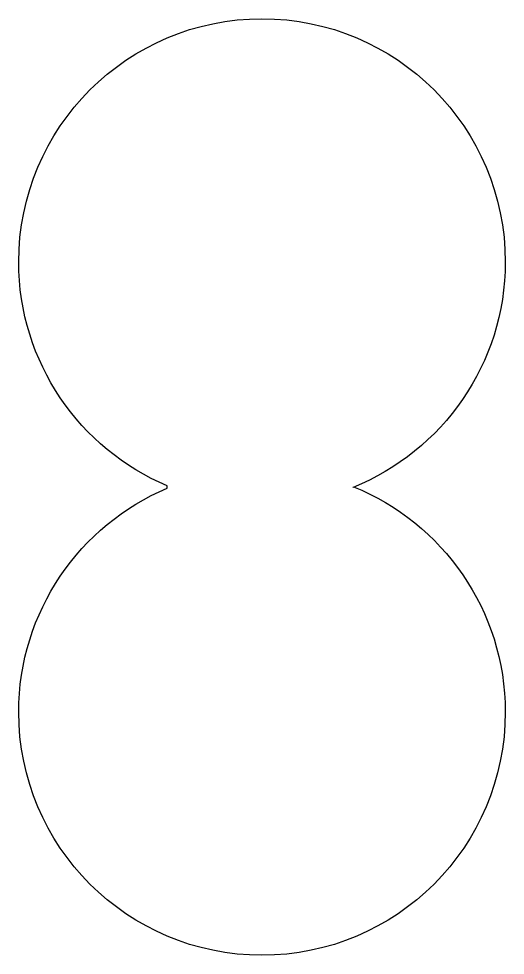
# Model space of a CAD drawing. Header units: centimetres. Extents: x -4.3 to 4.3, y -8.2 to 8.2.
import ezdxf

# ---------------------------------------------------------------- set-up
doc = ezdxf.new("R2010")
doc.units = ezdxf.units.CM
doc.header["$MEASUREMENT"] = 0
doc.layers.add('Camada 1', color=7, linetype='Continuous')

msp = doc.modelspace()

# ---------------------------------------------------------------- linework, layer by layer
at = {"layer": 'Camada 1'}
msp.add_open_spline([(1.59315, -0.00623), (3.15123, 0.62411), (4.25039, 2.15147), (4.25039, 3.93553), (4.25039, 3.93553), (4.25039, 6.28294), (2.3474, 8.1859), (-0.00001, 8.1859), (-0.00001, 8.1859), (-2.34745, 8.1859), (-4.25039, 6.28294), (-4.25039, 3.93553), (-4.25039, 3.93553), (-4.25039, 2.17497), (-3.17999, 0.66443), (-1.65446, 0.01917), (-1.65446, 0.01917), (-1.65446, 0.01917), (-1.65446, -0.01917), (-1.65446, -0.01917), (-1.65446, -0.01917), (-3.17999, -0.66444), (-4.25039, -2.17502), (-4.25039, -3.93553), (-4.25039, -3.93553), (-4.25039, -6.28297), (-2.34745, -8.18593), (-0.00002, -8.18593), (-0.00002, -8.18593), (2.34739, -8.18593), (4.25038, -6.28297), (4.25038, -3.93553), (4.25038, -3.93553), (4.25038, -2.15306), (3.1531, -0.62684), (1.59724, 0.00454), (1.59724, 0.00454), (1.59724, 0.00454), (1.59315, -0.00623), (1.59315, -0.00623)], degree=3, knots=[0, 0, 0, 0, 0.09090909, 0.09090909, 0.09090909, 0.09090909, 0.18181818, 0.18181818, 0.18181818, 0.18181818, 0.27272727, 0.27272727, 0.27272727, 0.27272727, 0.36363636, 0.36363636, 0.36363636, 0.36363636, 0.45454545, 0.45454545, 0.45454545, 0.45454545, 0.54545455, 0.54545455, 0.54545455, 0.54545455, 0.63636364, 0.63636364, 0.63636364, 0.63636364, 0.72727273, 0.72727273, 0.72727273, 0.72727273, 0.81818182, 0.81818182, 0.81818182, 0.81818182, 1, 1, 1, 1], dxfattribs=at)

doc.saveas('drawing.dxf')
